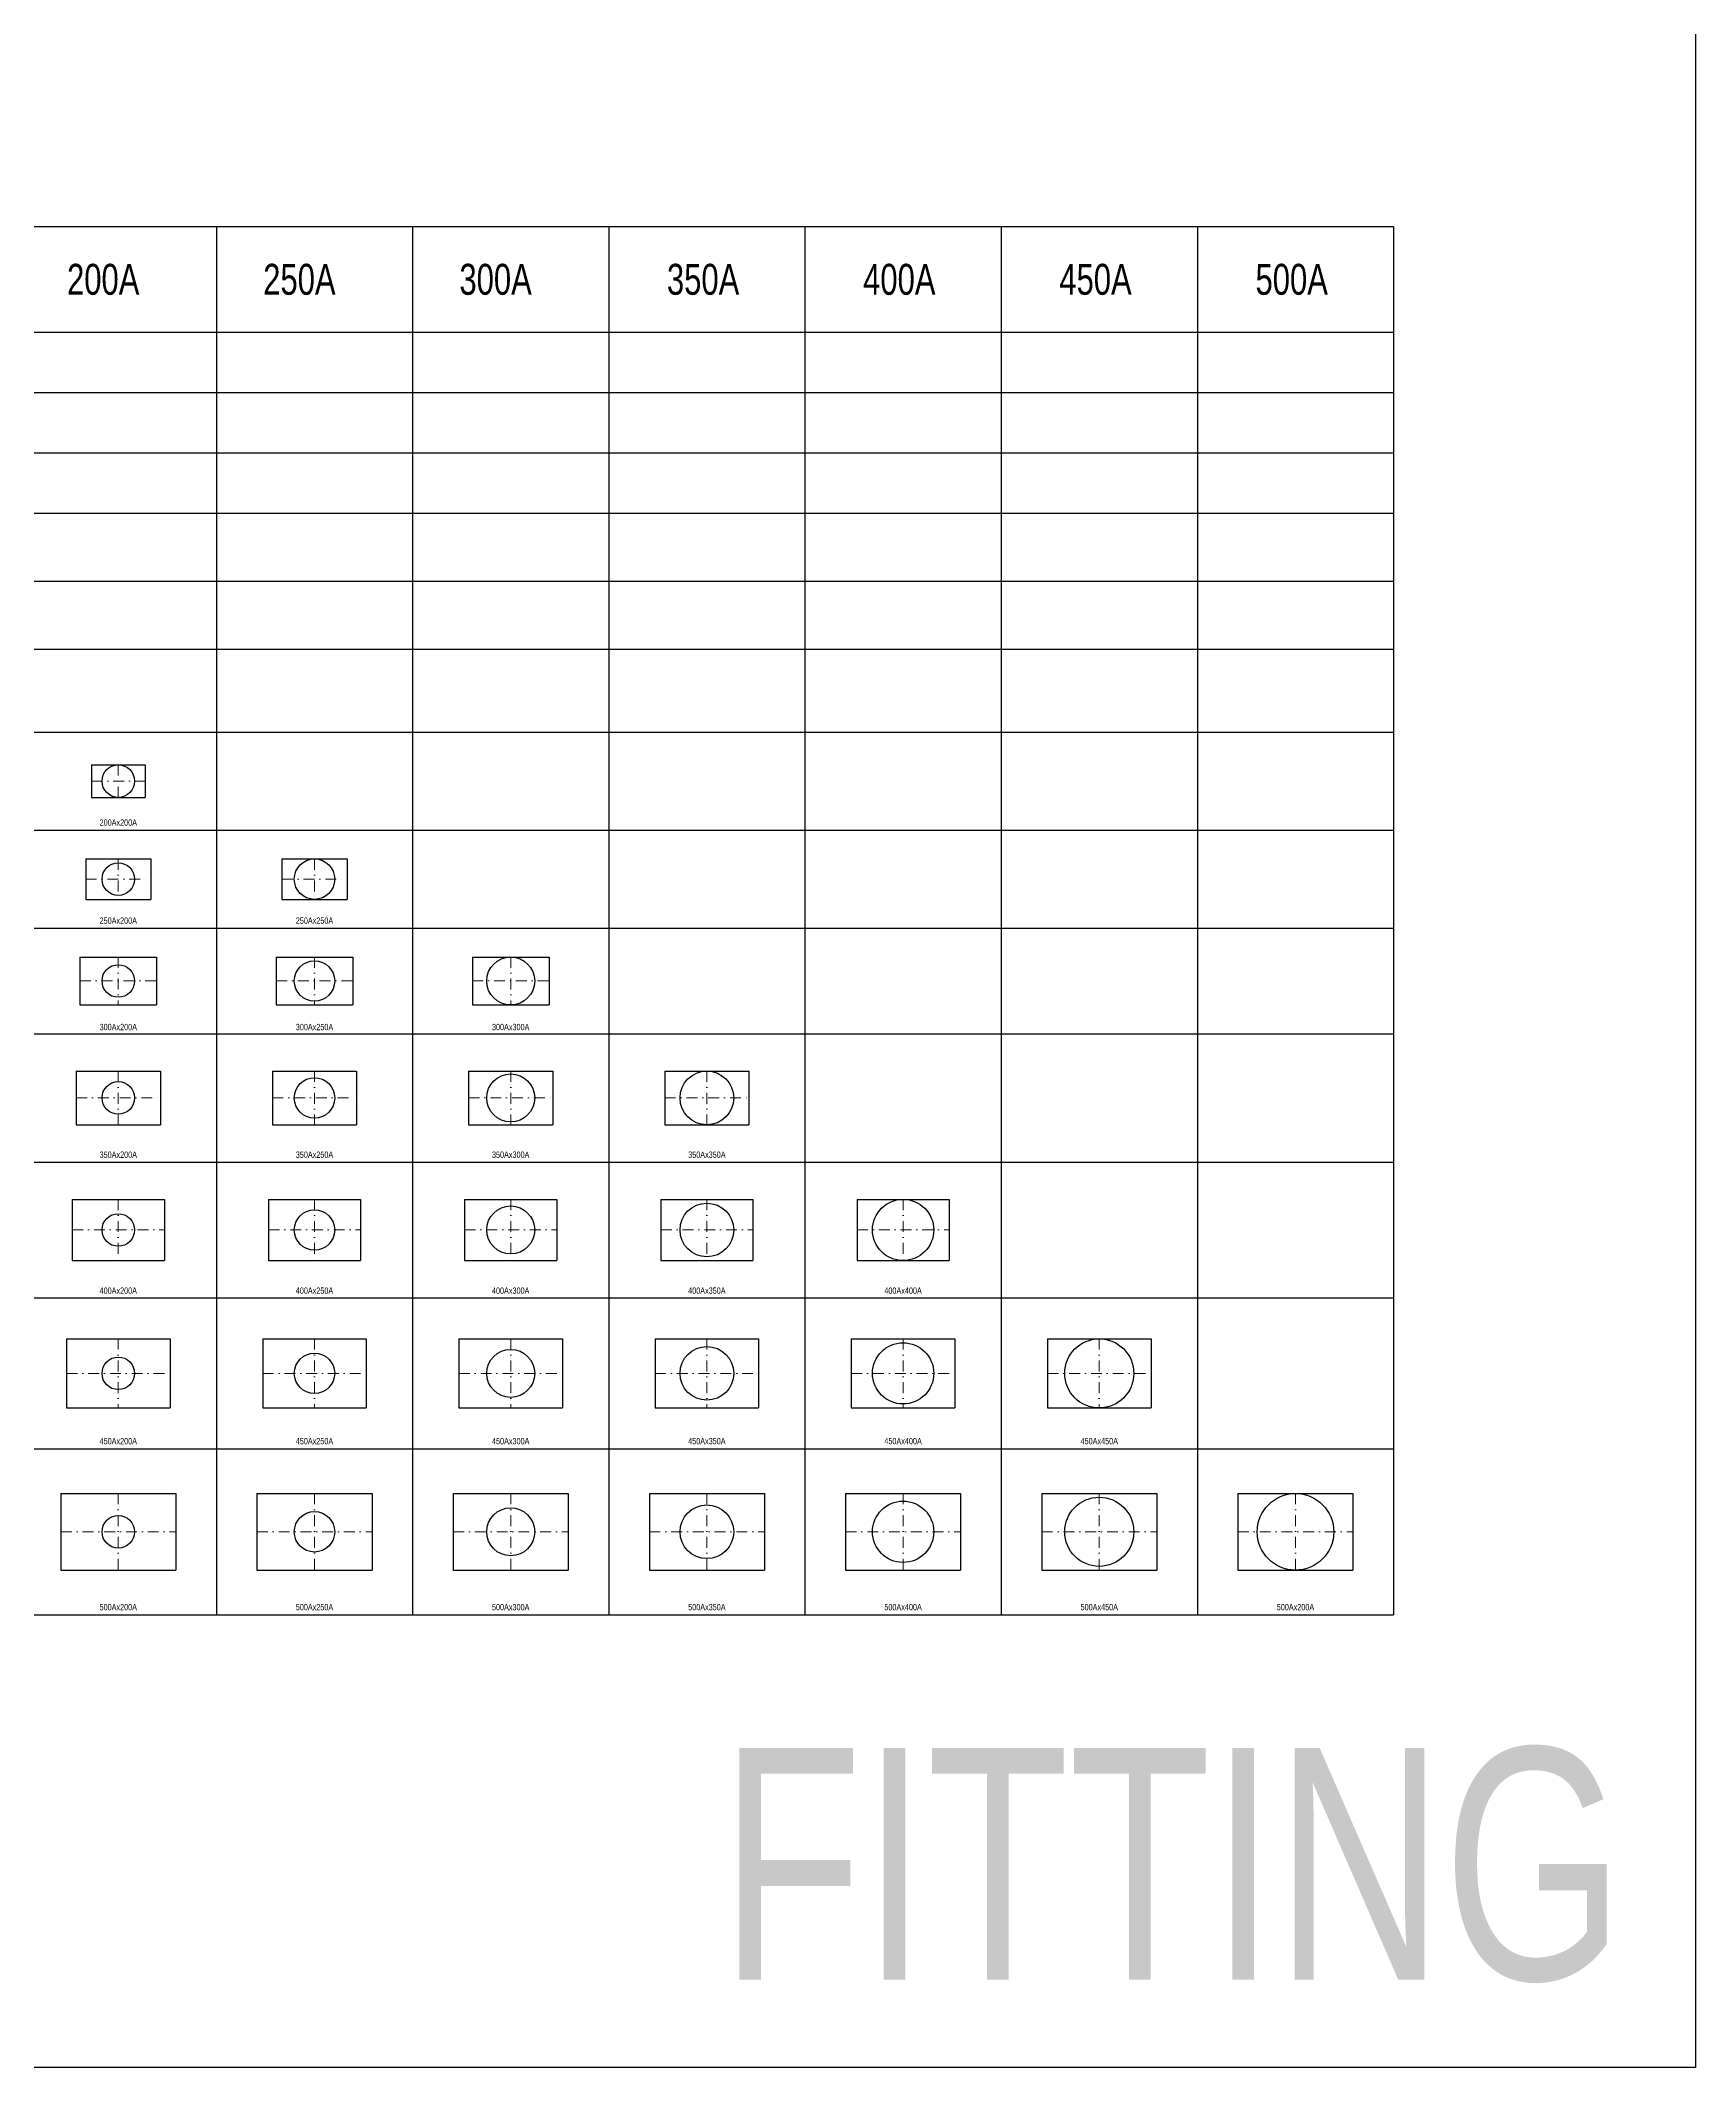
# Model space of a CAD drawing. Extents: x 0 to 90799, y 0 to 77868.
# Drawn here: x 56026 to 66991, y 42088 to 55520 of the extents above; entities that cross this region are included whole.
import ezdxf
from ezdxf.enums import TextEntityAlignment as Align

# ---------------------------------------------------------------- set-up
doc = ezdxf.new("R2010")
doc.units = 0
doc.header["$LTSCALE"] = 30
doc.header["$MEASUREMENT"] = 0
doc.linetypes.add('DGN Style 4', pattern=[4.8, 2.4, -1.2, 0, -1.2])
doc.layers.add('L(c)', color=1, linetype='DGN Style 4', lineweight=5)
doc.layers.add('L(txt)', color=2, linetype='Continuous', lineweight=13)
doc.styles.add('Style-ENGINEERING', font='ENGINEERING.shx')

# ---------------------------------------------------------------- blocks, each defined once
blk = doc.blocks.new('*U348')
for p, q in [((-178, 108), (-178, -108)), ((-178, 108), (178, 108)), ((178, 108), (178, -108)), ((-178, -108), (178, -108))]:
    blk.add_line(p, q)
blk.add_circle((0, 0), 108)
blk = doc.blocks.new('*U355')
for p, q in [((-216, 134), (-216, -134)), ((-216, 134), (216, 134)), ((216, 134), (216, -134)), ((-216, -134), (216, -134))]:
    blk.add_line(p, q)
blk.add_circle((0, 0), 108)
blk = doc.blocks.new('*U356')
for p, q in [((-216, 134), (-216, -134)), ((-216, 134), (216, 134)), ((216, 134), (216, -134)), ((-216, -134), (216, -134))]:
    blk.add_line(p, q)
blk.add_circle((0, 0), 134)
blk = doc.blocks.new('*U357')
for p, q in [((-254, 159), (-254, -159)), ((-254, 159), (254, 159)), ((254, 159), (254, -159)), ((-254, -159), (254, -159))]:
    blk.add_line(p, q)
blk.add_circle((0, 0), 159)
blk = doc.blocks.new('*U358')
for p, q in [((-254, 159), (-254, -159)), ((-254, 159), (254, 159)), ((254, 159), (254, -159)), ((-254, -159), (254, -159))]:
    blk.add_line(p, q)
blk.add_circle((0, 0), 134)
blk = doc.blocks.new('*U359')
for p, q in [((-254, 159), (-254, -159)), ((-254, 159), (254, 159)), ((254, 159), (254, -159)), ((-254, -159), (254, -159))]:
    blk.add_line(p, q)
blk.add_circle((0, 0), 108)
blk = doc.blocks.new('*U363')
for p, q in [((-279, 178), (-279, -178)), ((-279, 178), (279, 178)), ((279, 178), (279, -178)), ((-279, -178), (279, -178))]:
    blk.add_line(p, q)
blk.add_circle((0, 0), 108)
blk = doc.blocks.new('*U364')
for p, q in [((-279, 178), (-279, -178)), ((-279, 178), (279, 178)), ((279, 178), (279, -178)), ((-279, -178), (279, -178))]:
    blk.add_line(p, q)
blk.add_circle((0, 0), 134)
blk = doc.blocks.new('*U365')
for p, q in [((-279, 178), (-279, -178)), ((-279, 178), (279, 178)), ((279, 178), (279, -178)), ((-279, -178), (279, -178))]:
    blk.add_line(p, q)
blk.add_circle((0, 0), 159)
blk = doc.blocks.new('*U366')
for p, q in [((-279, 178), (-279, -178)), ((-279, 178), (279, 178)), ((279, 178), (279, -178)), ((-279, -178), (279, -178))]:
    blk.add_line(p, q)
blk.add_circle((0, 0), 178)
blk = doc.blocks.new('*U367')
for p, q in [((-305, 203), (-305, -203)), ((-305, 203), (305, 203)), ((305, 203), (305, -203)), ((-305, -203), (305, -203))]:
    blk.add_line(p, q)
blk.add_circle((0, 0), 203)
blk = doc.blocks.new('*U368')
for p, q in [((-305, 203), (-305, -203)), ((-305, 203), (305, 203)), ((305, 203), (305, -203)), ((-305, -203), (305, -203))]:
    blk.add_line(p, q)
blk.add_circle((0, 0), 178)
blk = doc.blocks.new('*U369')
for p, q in [((-305, 203), (-305, -203)), ((-305, 203), (305, 203)), ((305, 203), (305, -203)), ((-305, -203), (305, -203))]:
    blk.add_line(p, q)
blk.add_circle((0, 0), 159)
blk = doc.blocks.new('*U370')
for p, q in [((-305, 203), (-305, -203)), ((-305, 203), (305, 203)), ((305, 203), (305, -203)), ((-305, -203), (305, -203))]:
    blk.add_line(p, q)
blk.add_circle((0, 0), 134)
blk = doc.blocks.new('*U371')
for p, q in [((-305, 203), (-305, -203)), ((-305, 203), (305, 203)), ((305, 203), (305, -203)), ((-305, -203), (305, -203))]:
    blk.add_line(p, q)
blk.add_circle((0, 0), 108)
blk = doc.blocks.new('*U373')
for p, q in [((-343, 229), (-343, -229)), ((-343, 229), (343, 229)), ((343, 229), (343, -229)), ((-343, -229), (343, -229))]:
    blk.add_line(p, q)
blk.add_circle((0, 0), 108)
blk = doc.blocks.new('*U374')
for p, q in [((-343, 229), (-343, -229)), ((-343, 229), (343, 229)), ((343, 229), (343, -229)), ((-343, -229), (343, -229))]:
    blk.add_line(p, q)
blk.add_circle((0, 0), 134)
blk = doc.blocks.new('*U375')
for p, q in [((-343, 229), (-343, -229)), ((-343, 229), (343, 229)), ((343, 229), (343, -229)), ((-343, -229), (343, -229))]:
    blk.add_line(p, q)
blk.add_circle((0, 0), 159)
blk = doc.blocks.new('*U376')
for p, q in [((-343, 229), (-343, -229)), ((-343, 229), (343, 229)), ((343, 229), (343, -229)), ((-343, -229), (343, -229))]:
    blk.add_line(p, q)
blk.add_circle((0, 0), 178)
blk = doc.blocks.new('*U377')
for p, q in [((-343, 229), (-343, -229)), ((-343, 229), (343, 229)), ((343, 229), (343, -229)), ((-343, -229), (343, -229))]:
    blk.add_line(p, q)
blk.add_circle((0, 0), 203)
blk = doc.blocks.new('*U378')
for p, q in [((-343, 229), (-343, -229)), ((-343, 229), (343, 229)), ((343, 229), (343, -229)), ((-343, -229), (343, -229))]:
    blk.add_line(p, q)
blk.add_circle((0, 0), 229)
blk = doc.blocks.new('*U379')
for p, q in [((-381, 254), (-381, -254)), ((-381, 254), (381, 254)), ((381, 254), (381, -254)), ((-381, -254), (381, -254))]:
    blk.add_line(p, q)
blk.add_circle((0, 0), 254)
blk = doc.blocks.new('*U380')
for p, q in [((-381, 254), (-381, -254)), ((-381, 254), (381, 254)), ((381, 254), (381, -254)), ((-381, -254), (381, -254))]:
    blk.add_line(p, q)
blk.add_circle((0, 0), 229)
blk = doc.blocks.new('*U381')
for p, q in [((-381, 254), (-381, -254)), ((-381, 254), (381, 254)), ((381, 254), (381, -254)), ((-381, -254), (381, -254))]:
    blk.add_line(p, q)
blk.add_circle((0, 0), 203)
blk = doc.blocks.new('*U382')
for p, q in [((-381, 254), (-381, -254)), ((-381, 254), (381, 254)), ((381, 254), (381, -254)), ((-381, -254), (381, -254))]:
    blk.add_line(p, q)
blk.add_circle((0, 0), 178)
blk = doc.blocks.new('*U383')
for p, q in [((-381, 254), (-381, -254)), ((-381, 254), (381, 254)), ((381, 254), (381, -254)), ((-381, -254), (381, -254))]:
    blk.add_line(p, q)
blk.add_circle((0, 0), 159)
blk = doc.blocks.new('*U384')
for p, q in [((-381, 254), (-381, -254)), ((-381, 254), (381, 254)), ((381, 254), (381, -254)), ((-381, -254), (381, -254))]:
    blk.add_line(p, q)
blk.add_circle((0, 0), 134)
blk = doc.blocks.new('*U385')
for p, q in [((-381, 254), (-381, -254)), ((-381, 254), (381, 254)), ((381, 254), (381, -254)), ((-381, -254), (381, -254))]:
    blk.add_line(p, q)
blk.add_circle((0, 0), 108)

msp = doc.modelspace()

# ---------------------------------------------------------------- linework, layer by layer
for p, q in [((46046, 54288), (64991, 54288)), ((57191, 54288), (57191, 45088)), ((58491, 54288), (58491, 45088)), ((59791, 54288), (59791, 45088)), ((61091, 54288), (61091, 45088)), ((62391, 54288), (62391, 45088)), ((63691, 54288), (63691, 45088)), ((64991, 54288), (64991, 45088)), ((46046, 53588), (64991, 53588)), ((46046, 53188), (64991, 53188)), ((46046, 52788), (64991, 52788)), ((46046, 52388), (64991, 52388)), ((46046, 51938), (64991, 51938)), ((46046, 51488), (64991, 51488)), ((46046, 50938), (64991, 50938)), ((46046, 50288), (64991, 50288)), ((46046, 49638), (64991, 49638)), ((46046, 48938), (64991, 48938)), ((46046, 48088), (64991, 48088)), ((46046, 47188), (64991, 47188)), ((46046, 46188), (64991, 46188)), ((46046, 45088), (64991, 45088))]:
    msp.add_line(p, q)
at = {"flags": 128}
msp.add_lwpolyline([(0, 77868), (66991, 77868), (66991, 42088), (0, 42088)], close=True, dxfattribs=at)
at = {"layer": 'L(c)'}
for p, q in [((56541, 50721), (56541, 50505)), ((56363, 50613), (56719, 50613)), ((56541, 50097), (56541, 49830)), ((57841, 50097), (57841, 49830)), ((56325, 49963), (56757, 49963)), ((57625, 49963), (58057, 49963)), ((56541, 49448), (56541, 49129)), ((57841, 49448), (57841, 49129)), ((59141, 49448), (59141, 49129)), ((56287, 49288), (56795, 49288)), ((57587, 49288), (58095, 49288)), ((58887, 49288), (59395, 49288)), ((56541, 48691), (56541, 48335)), ((57841, 48691), (57841, 48335)), ((59141, 48691), (59141, 48335)), ((60441, 48691), (60441, 48335)), ((56262, 48513), (56821, 48513)), ((57562, 48513), (58121, 48513)), ((58862, 48513), (59421, 48513)), ((60162, 48513), (60721, 48513)), ((56541, 47841), (56541, 47435)), ((57841, 47841), (57841, 47435)), ((59141, 47841), (59141, 47435)), ((60441, 47841), (60441, 47435)), ((61741, 47841), (61741, 47435)), ((56236, 47638), (56846, 47638)), ((57536, 47638), (58146, 47638)), ((58836, 47638), (59446, 47638)), ((60136, 47638), (60746, 47638)), ((61436, 47638), (62046, 47638)), ((56541, 46917), (56541, 46460)), ((57841, 46917), (57841, 46460)), ((59141, 46917), (59141, 46460)), ((60441, 46917), (60441, 46460)), ((61741, 46917), (61741, 46460)), ((63041, 46917), (63041, 46460)), ((56198, 46688), (56884, 46688)), ((57498, 46688), (58184, 46688)), ((58798, 46688), (59484, 46688)), ((60098, 46688), (60784, 46688)), ((61398, 46688), (62084, 46688)), ((62698, 46688), (63384, 46688)), ((56541, 45892), (56541, 45384)), ((57841, 45892), (57841, 45384)), ((59141, 45892), (59141, 45384)), ((60441, 45892), (60441, 45384)), ((61741, 45892), (61741, 45384)), ((63041, 45892), (63041, 45384)), ((64341, 45892), (64341, 45384)), ((56160, 45638), (56922, 45638)), ((57460, 45638), (58222, 45638)), ((58760, 45638), (59522, 45638)), ((60060, 45638), (60822, 45638)), ((61360, 45638), (62122, 45638)), ((62660, 45638), (63422, 45638)), ((63960, 45638), (64722, 45638))]:
    msp.add_line(p, q, dxfattribs=at)

# ---------------------------------------------------------------- block references
for name, p in [('*U348', (56541, 50613)), ('*U355', (56541, 49963)), ('*U356', (57841, 49963)), ('*U359', (56541, 49288)), ('*U358', (57841, 49288)), ('*U357', (59141, 49288)), ('*U363', (56541, 48513)), ('*U364', (57841, 48513)), ('*U365', (59141, 48513)), ('*U366', (60441, 48513)), ('*U371', (56541, 47638)), ('*U370', (57841, 47638)), ('*U369', (59141, 47638)), ('*U368', (60441, 47638)), ('*U367', (61741, 47638)), ('*U373', (56541, 46688)), ('*U374', (57841, 46688)), ('*U375', (59141, 46688)), ('*U376', (60441, 46688)), ('*U377', (61741, 46688)), ('*U378', (63041, 46688)), ('*U385', (56541, 45638)), ('*U384', (57841, 45638)), ('*U383', (59141, 45638)), ('*U382', (60441, 45638)), ('*U381', (61741, 45638)), ('*U380', (63041, 45638)), ('*U379', (64341, 45638))]:
    msp.add_blockref(name, p)

# ---------------------------------------------------------------- texts
at = {"style": 'Style-ENGINEERING', "width": 0.75}
for s, p in [('200Ax200A', (56541, 50338)), ('250Ax200A', (56541, 49688)), ('250Ax250A', (57841, 49688)), ('300Ax200A', (56541, 48983)), ('300Ax250A', (57841, 48983)), ('300Ax300A', (59141, 48983)), ('350Ax200A', (56541, 48137)), ('350Ax250A', (57841, 48137)), ('350Ax300A', (59141, 48137)), ('350Ax350A', (60441, 48137)), ('400Ax200A', (56541, 47236)), ('400Ax250A', (57841, 47236)), ('400Ax300A', (59141, 47236)), ('400Ax350A', (60441, 47236)), ('400Ax400A', (61741, 47236)), ('450Ax200A', (56541, 46239)), ('450Ax250A', (57841, 46239)), ('450Ax300A', (59141, 46239)), ('450Ax350A', (60441, 46239)), ('450Ax400A', (61741, 46239)), ('450Ax450A', (63041, 46239)), ('500Ax200A', (56541, 45139)), ('500Ax250A', (57841, 45139)), ('500Ax300A', (59141, 45139)), ('500Ax350A', (60441, 45139)), ('500Ax400A', (61741, 45139)), ('500Ax450A', (63041, 45139)), ('500Ax200A', (64341, 45139))]:
    msp.add_text(s, height=41.9, dxfattribs=at).set_placement(p, align=Align.MIDDLE_CENTER)
at = {"layer": 'L(txt)', "style": 'Style-ENGINEERING', "width": 0.75}
for s, p in [('200A', (56441, 53938)), ('250A', (57741, 53938)), ('300A', (59041, 53938)), ('350A', (60416, 53938)), ('400A', (61716, 53938)), ('450A', (63016, 53938)), ('500A', (64316, 53938))]:
    msp.add_text(s, height=204.8, dxfattribs=at).set_placement(p, align=Align.MIDDLE_CENTER)
msp.add_text('FITTING', height=1536, dxfattribs=at).set_placement((66519, 43437), align=Align.MIDDLE_RIGHT)

doc.saveas('drawing.dxf')
